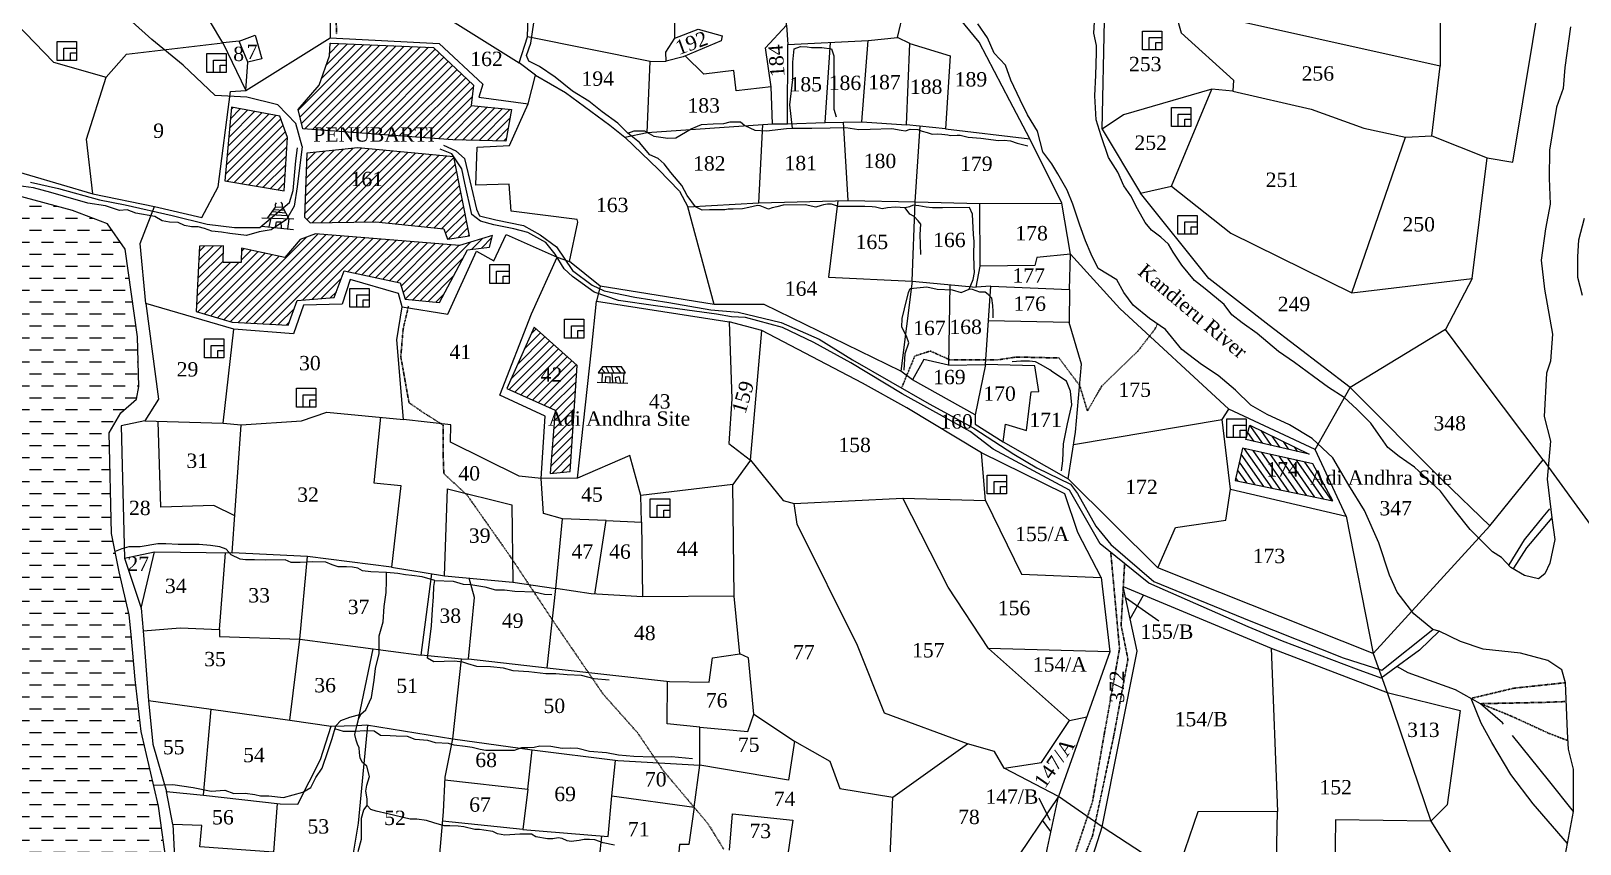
# Model space of a CAD drawing. Header units: millimetres. Extents: x -198 to 1953, y -1438 to 736.
# Drawn here: x 502.8 to 826.8, y -720.8 to -550.9 of the extents above; entities that cross this region are included whole.
import ezdxf

# ---------------------------------------------------------------- set-up
doc = ezdxf.new("R2010")
doc.units = ezdxf.units.MM
doc.header["$MEASUREMENT"] = 0
doc.linetypes.add('ACAD_ISO02W100', pattern=[15, 12, -3])
doc.linetypes.add('ACAD_ISO07W100', pattern=[3, 0, -3])
for name, color, linetype in [('CARTTRACK', 30, 'ACAD_ISO02W100'), ('NALA', 4, 'Continuous'), ('SQUAREWELL', 5, 'Continuous'), ('SURVEY_BND', 7, 'Continuous'), ('SURVEY_NO', 7, 'Continuous'), ('VILLAGE_AREA', 1, 'Continuous'), ('WATER_BODY', 4, 'Continuous')]:
    doc.layers.add(name, color=color, linetype=linetype)
doc.layers.add('FOOTPATH', color=150, linetype='ACAD_ISO07W100', lineweight=30)
doc.layers.add('ROAD', color=1, linetype='Continuous', lineweight=25)
doc.styles.get("Standard").update_dxf_attribs({"font": 'TIMES.TTF'})
doc.dimstyles.get("Standard").update_dxf_attribs({"dimtxt": 0.18, "dimasz": 0.18, "dimexe": 0.18, "dimexo": 0.0625, "dimgap": 0.09, "dimtad": 0, "dimtih": 1, "dimtoh": 1, "dimdec": 4, "dimzin": 0, "dimdsep": 46, "dimtxsty": 'Standard', "dimcen": 0.09, "dimadec": 0, "dimazin": 0, "dimtfac": 1, "dimtdec": 4, "dimtofl": 0, "dimtmove": 0, "dimatfit": 3, "dimfxl": 1, "dimtolj": 1, "dimtzin": 0, "dimarcsym": 0})

# ---------------------------------------------------------------- blocks, each defined once
blk = doc.blocks.new('1')
at = {"layer": 'VILLAGE_AREA'}
for points in [[(621.38, -622.27), (627.16, -622.3), (626.31, -621.02), (622.35, -621.02), (621.38, -622.27)], [(622.06, -621.39), (622.89, -622.28)], [(623, -621.02), (623.67, -622.28)], [(624.05, -621.02), (624.68, -622.29)], [(625.11, -621.02), (626.11, -622.29)], [(621.23, -624.29), (627.59, -624.48)], [(622.23, -622.27), (622.19, -624.32)], [(622.95, -624.34), (623, -623.04), (623.83, -623.13), (623.85, -624.37)], [(624.27, -622.28), (624.41, -624.39)], [(625.18, -624.41), (625.07, -623.25), (625.77, -623.09), (626.06, -624.44)], [(626.78, -622.3), (626.65, -624.45)]]:
    blk.add_lwpolyline(points, dxfattribs=at)
blk = doc.blocks.new('2')
at = {"layer": 'VILLAGE_AREA'}
for points in [[(552.35, -589.93), (553.96, -587.65), (555.4, -587.58), (556.68, -590.1)], [(552.88, -589.19), (556.34, -589.42)], [(553.28, -588.61), (556.04, -588.84)], [(553.57, -588.2), (555.77, -588.31)], [(550.99, -591.63), (557.71, -592.34)], [(551.09, -589.88), (557.74, -590.14)], [(552.96, -590), (552.54, -591.79)], [(553.95, -591.94), (554.12, -590.74), (555.04, -590.74), (555.09, -592.06)], [(556.68, -590.1), (556.44, -592.21)]]:
    blk.add_lwpolyline(points, dxfattribs=at)
for centre, radius, start, end in [((554.6, -587.28), 0.744, 135.1192, 210.0792), ((554.49, -587.38), 0.93, 347.7306, 51.3006)]:
    blk.add_arc(centre, radius, start, end, dxfattribs=at)

msp = doc.modelspace()

# ---------------------------------------------------------------- hatches: boundary and pattern name
at = {"layer": 'VILLAGE_AREA'}
h = msp.add_hatch(dxfattribs=at)
h.set_pattern_fill('ANSI31', color=256, scale=10, style=0)
h.paths.add_polyline_path([(556.45, -573.11), (554.83, -568.65), (544.71, -566.78), (543.31, -582.2), (555.73, -584.25)])
h.paths.add_polyline_path([(591.25, -577.18), (571.14, -575.27), (560.51, -576.41), (559.97, -589.78), (561.17, -590.98), (574.92, -590.74), (589.15, -592.18), (589.93, -594.34), (594.49, -593.68)])
h.paths.add_polyline_path([(595.33, -562.16), (586.98, -554.31), (565.37, -553.41), (565.19, -556.04), (563.03, -562.16), (558.7, -567.26), (559.66, -571.34), (591.01, -573.62), (602.11, -573.86), (603.31, -567.26), (594.85, -566.42)])
h.paths.add_polyline_path([(594.09, -596.57), (598.67, -596.02), (599.3, -593.63), (592.41, -595.69), (562.28, -593.28), (559.09, -594.46), (555.9, -598.19), (546.82, -596.22), (546.74, -599.28), (543, -599.24), (543.03, -595.76), (538.03, -595.85), (537.36, -609.47), (544.88, -611.7), (556.56, -612.32), (558.45, -607.16), (566.22, -606.58), (568.26, -600.97), (580.02, -603.49), (581.07, -606.89), (588.25, -607.6)])
h.paths.add_polyline_path([(568.88, -584.1), (577.05, -584.1), (577.05, -579.53), (568.88, -579.53)], flags=24)
h.paths.add_polyline_path([(561.06, -574.83), (587.45, -574.83), (587.45, -570.22), (561.06, -570.22)], flags=9)
h = msp.add_hatch(dxfattribs=at)
h.set_pattern_fill('ANSI31', color=256, scale=10, style=0)
h.paths.add_polyline_path([(608.01, -612.74), (602.28, -625.57), (612.43, -630.14), (611.35, -643.33), (615.56, -642.91), (617.03, -620.79)])
h.paths.add_polyline_path([(610.19, -634.21), (640.79, -634.21), (640.79, -629.5), (610.19, -629.5)], flags=9)
h.paths.add_polyline_path([(608.63, -624.93), (614.55, -624.93), (614.55, -620.44), (608.63, -620.44)], flags=24)
h = msp.add_hatch(dxfattribs=at)
h.set_pattern_fill('ANSI31', color=256, scale=10, angle=80, style=0)
h.paths.add_polyline_path([(756.17, -638.06), (754.65, -644.83), (775.05, -649.03), (770.89, -641.31)])
h.paths.add_polyline_path([(757.7, -633.21), (756.91, -636.26), (770.1, -639.3)])
h.paths.add_polyline_path([(769.5, -646.56), (800.11, -646.56), (800.11, -641.85), (769.5, -641.85)], flags=9)
h.paths.add_polyline_path([(760.42, -644.79), (768.59, -644.79), (768.59, -640.21), (760.42, -640.21)], flags=24)
at = {"layer": 'WATER_BODY'}
h = msp.add_hatch(dxfattribs=at)
h.set_pattern_fill('DASH', color=256, scale=20, style=0)
h.paths.add_polyline_path([(519.17, -634.85), (521.6, -630.67), (524.88, -627.79), (525.33, -625.13), (525.05, -614.75), (522.51, -596.45), (518.77, -591.14), (511.47, -588.37), (499.82, -585.27), (485.71, -580.96), (474.68, -576.21), (463.09, -569.43), (450.67, -563.53), (442.53, -557.77), (438.78, -555.76), (436.73, -556.61), (435.28, -558.46), (436.65, -562.39), (439.79, -568.34), (442.97, -571.42), (444.94, -577.33), (448.08, -583.68), (449.69, -589.62), (450.01, -594.32), (448.65, -598.94), (446.39, -603.36), (445.3, -607.65), (442.4, -613.8), (439.18, -617.66), (436.24, -622.45), (432.54, -626.31), (430.41, -629.24), (427.99, -633.61), (425.98, -636.38), (424.49, -638.87), (422.52, -640.88), (421.52, -643.33), (418.57, -647.18), (417.65, -649.67), (414.63, -653.85), (412.21, -657.84), (409.92, -662.98), (407.06, -667.02), (403.44, -672.86), (400.02, -681.06), (397.44, -687.75), (396.48, -694.83), (395.73, -701.08), (395.05, -715.99), (395.16, -720.34), (396.88, -727.83), (396.88, -731.46), (396.19, -745.54), (396.08, -766.8), (395.45, -772.47), (395.68, -781.37), (395.05, -794.3), (394.07, -803.43), (391.33, -818.02), (389.66, -825.74), (389.04, -829.79), (389.84, -832.65), (390.87, -834.48), (392.48, -835.34), (393.96, -836.66), (396.77, -838.43), (397.92, -838.6), (401.01, -841.52), (404.79, -843.81), (414.84, -842.68), (443.49, -836.5), (465.61, -832.84), (477.88, -830.89), (492.36, -826.96), (500.96, -822.61), (503.94, -818.15), (508.98, -806.59), (517.14, -789.92), (527.46, -765.87), (533.66, -752.86), (531.34, -726.35), (529.46, -712.85), (525.84, -697.29), (524.54, -686.38), (523.75, -676.97), (523.3, -672.9), (521.21, -663.92), (519.62, -655.9)])
h.paths.add_polyline_path([(448.54, -707.68), (454.49, -707.68), (454.49, -703.11), (448.54, -703.11)], flags=24)
h.paths.add_polyline_path([(445.2, -700), (472.54, -700), (472.54, -695.29), (445.2, -695.29)], flags=24)

# ---------------------------------------------------------------- linework, layer by layer
at = {"layer": 'CARTTRACK'}
for points in [[(559.5, -575.01), (558.17, -570.17), (554.38, -566.32), (547.96, -564.72), (541.28, -564.33), (534.6, -557.98), (528.09, -552.63), (518.84, -544.41), (515.69, -541.65)], [(825.38, -713.96), (820.15, -707.46), (810.54, -695.48), (805.99, -691.45), (800.71, -688.52), (790.81, -685.01), (788.49, -683.7)], [(824.16, -720.69), (816.94, -712.4), (812.31, -706.26), (808.35, -699.59), (806.08, -695.49), (803.99, -690.34)]]:
    msp.add_lwpolyline(points, dxfattribs=at)
at = {"layer": 'FOOTPATH', "ltscale": 0.002}
for points in [[(566.27, -538.18), (566.71, -551.63)], [(647.68, -721.86), (644.4, -716.56), (635.01, -705.42), (629.63, -697.5), (622.46, -689.46), (611.84, -673.93), (603.13, -660.82), (593.98, -647.83), (589.13, -643.37), (588.99, -639.48), (588.99, -633.21), (585.05, -630.75), (581.85, -628.54), (580.13, -618.95), (580.62, -613.17), (581.73, -608.38)], [(684.88, -625.45), (687.64, -618.79), (690.89, -617.75), (695.04, -619.62), (700.37, -619.62), (704.8, -619.62), (708.88, -619), (717.8, -619.2), (722.15, -625.01), (723.74, -630.26), (726.79, -625.01), (734.26, -617.82), (737.85, -613.19), (738.41, -612.09)], [(738.85, -1014.06), (736.96, -983.69), (734.59, -971.36), (736.46, -963.55), (734.34, -950.1), (732.32, -929.46), (730.1, -918.2), (725.57, -902.96), (722.94, -892.5), (722.71, -878.41), (719.86, -852.59), (715.05, -834.37), (711.29, -823.41), (706.86, -804.2), (705.74, -788.02), (707.08, -776.68), (710.64, -759.15), (714.57, -741.74), (721.18, -722.73), (724.82, -711.88), (727.19, -698.25), (730.46, -679.98), (728.62, -659.8)], [(739.32, -999.68), (738.98, -981.69), (738.06, -964.04), (735.09, -940.44), (732.01, -918.88), (727.26, -901.89), (727.48, -897.18), (726.07, -875.44), (720.65, -843.85), (714.43, -827.53), (710.54, -815.15), (707.21, -790.94), (707.51, -783.06), (712.71, -761.49), (717.98, -736), (724.8, -719.11), (729.23, -698.33), (732.22, -682.13), (730.79, -675.08), (731.52, -662.15)], [(803.99, -690.34), (812.95, -688.21), (823.76, -687.06)], [(824.24, -699.16), (820.27, -697.65), (812.21, -693.96), (805.99, -691.45), (819.53, -691.17), (823.91, -691)]]:
    msp.add_lwpolyline(points, dxfattribs=at)
at = {"layer": 'NALA'}
for points in [[(685.44, -621.78), (685.61, -618.24), (686.39, -616.03), (685.92, -614.67), (684.96, -612.77), (685.03, -610.94), (685.51, -608.91), (686.32, -605.54), (686.66, -604.66), (690.17, -604.35), (692.35, -604.79), (695.45, -604.96), (697.35, -605.51), (699.02, -604.79), (699.84, -602.77), (700.12, -601.35), (700.08, -600.12), (700.01, -597.54), (700.05, -594.87), (699.95, -593.37), (699.74, -589.12), (699.1, -587.73), (693.45, -587.8), (691.37, -587.8), (690.04, -587.66), (688.48, -587.39), (687.32, -587.29), (686.54, -587.59), (685.62, -587.8), (683.5, -587.66), (681.93, -587.8), (680.84, -588), (679.41, -587.66), (678.73, -587.59), (677.2, -587.56), (676.08, -587.56), (675.12, -587.52), (673.66, -587.52), (672.6, -587.56), (671.68, -587.52), (670.19, -587.08), (669.4, -587.05), (668.52, -587.18), (668.04, -587.32), (666.92, -587.69), (664.71, -587.22), (660.13, -587.28), (658.8, -587.59), (657.81, -587.83), (657.06, -588.07), (655.33, -587.42), (654.75, -587.32), (652.94, -587.76), (651.62, -588.03), (649.68, -588.1), (648.59, -588.1), (647.94, -588.24), (646.17, -588.24), (644.71, -588.24), (643.18, -588.3), (641.75, -587.62), (640.05, -585.21), (638.88, -583.18), (636.6, -580.43), (635.2, -578.66), (633.98, -577.54), (632.24, -576.76), (630.03, -574.18), (627.64, -572.24), (625.56, -570.11), (622.24, -567.76), (619.44, -565.5), (616.06, -563.42), (612.43, -560.54), (609.14, -558.28), (606.9, -557.14), (606.45, -555.99), (607.33, -553.41), (607.99, -549.19)], [(823.76, -722.92), (825.38, -713.96), (825.38, -705.12), (824.33, -700.98), (824.16, -697.33), (823.76, -687.06), (822.95, -684.39), (820.02, -682.44), (814.34, -680.87), (806.51, -680.09), (801.8, -678.48), (797.28, -676.27), (796.01, -675.95), (792.04, -672.7), (788.55, -668.16), (786.93, -664.62), (784.7, -657.82), (781.67, -651.1), (778.43, -645.75), (775.1, -640.04), (770.73, -636.01), (766.03, -633.18), (761.33, -631.01), (757.89, -629.09), (754.7, -625.91), (751.06, -622.88), (747.57, -620.56), (743.52, -617.44), (740.08, -613.25), (736.74, -610.93), (733.31, -608.15), (731.33, -605.53), (729.92, -602.85), (725.97, -600.53), (724.53, -597.53), (723.31, -594.74), (722.16, -591.44), (720.66, -587.07), (719.51, -584.14), (717.57, -580.7), (716.28, -578.63), (714.42, -576.12), (713.27, -571.82), (711.2, -568.39), (709.66, -565.26), (707.73, -561.17), (706.58, -558.02), (704.27, -555.47), (702.85, -552.32), (700.8, -549.35)], [(824.81, -550), (823.6, -558.46), (823.27, -562.89), (821.84, -566.78), (820.4, -575.8), (820.33, -581.64), (820.55, -587.03), (819.52, -592.2), (818.68, -598.78), (819.37, -604.83), (820.99, -614.21), (820.63, -619.86), (819.78, -622.35), (819.3, -631.43), (820.62, -636.56), (819.89, -644.51), (820.66, -650.89), (820.86, -652.6), (821.5, -657.15), (820.48, -662.07), (819.38, -664.34), (818.09, -665.33), (815.16, -664.67), (812.33, -663.02), (810.35, -660.93), (808.48, -659.68), (803.79, -655.04), (800.53, -650.94), (797.56, -647.02), (792.15, -642.05), (788.92, -639.77), (786.58, -637.9), (784.63, -635.12), (783.05, -632.81), (780.07, -629.92), (777.46, -627.47), (774.16, -625.38), (771.04, -623.1), (767.04, -620.17), (763.7, -617.86), (759.24, -614.05), (756.08, -611.85), (753.92, -610.2), (752.34, -608.04), (748.34, -604.78), (746.14, -603.02), (743.46, -599.79), (741.68, -597.08), (740.73, -595.43), (739.11, -593.97), (737.17, -592.5), (735.85, -590.92), (734.2, -588.03), (732.8, -585.31), (731.33, -583.19), (730.08, -580.34), (728.14, -577.33), (726.63, -572.79), (725.57, -569.41), (725.31, -564.44), (725.53, -560.12), (725.64, -555.42), (725.61, -553.9), (725.09, -551.29), (725.31, -547.74)], [(662.04, -571.14), (661.47, -566.27), (662.16, -561.03), (662.11, -557.39), (662.43, -554.61), (663.72, -554.13), (665.16, -554.18), (666.02, -554.29), (667.03, -554.29), (668.21, -554.29), (670.25, -554.61), (670.25, -554.61), (670.68, -556.06), (670.68, -556.75), (670.68, -558.68), (670.68, -560.23), (670.68, -562.74), (670.68, -564.67), (670.68, -567.23), (671.21, -568.79)], [(627.64, -572.24), (628.96, -571.71), (631.12, -571.73), (633.03, -572.85), (635.96, -573.24), (637.67, -573.17), (640.85, -571.28), (643.05, -570.4), (645.46, -570.25), (647.7, -570.22), (649.03, -569.85), (651.15, -569.85), (652.11, -570.6), (654.18, -571.59), (656.59, -571.72), (660.82, -571.27), (662.04, -571.14), (666.09, -571.14), (669.91, -571.08), (673.23, -571), (675.91, -571.46), (678.3, -571.35), (682.85, -571.24), (684.81, -571.56), (685.66, -571.72), (686.7, -571.37), (688.26, -571.43), (689.19, -571.8), (690.25, -572.09), (691.29, -572.41), (692.29, -572.38), (693.28, -572.41), (694.55, -572.54), (695.08, -572.67), (696.49, -572.65), (697.12, -572.65), (698.79, -573.04), (701.47, -573.28), (705.18, -573.74), (706.32, -573.66), (707.68, -573.82), (709.03, -574.29), (711.31, -574.85)], [(688.88, -597.57), (688.78, -593.37), (688.91, -591.21), (688.31, -590.54), (687.48, -589.64), (686.61, -589.14), (685.62, -587.8)], [(827.26, -606.16), (826.31, -602.35), (826.31, -598.06), (826.53, -594.5), (827.74, -589.96)], [(704.06, -610.82), (704.02, -609.52), (703.93, -608.26), (703.72, -606.7), (703.01, -605.9), (702.34, -605.48), (701.24, -605.44), (699.73, -604.89), (699.02, -604.79)], [(718.34, -642.8), (718.57, -640.73), (718.76, -637.16), (719.61, -632.94), (720.49, -628.97), (720.22, -626.13), (719.34, -624.06), (716.5, -622.15), (715.88, -621.65), (714.04, -620.61), (712.85, -620.04), (711.62, -619.88), (710.55, -619.88), (709.82, -619.88), (707.98, -620)], [(624.86, -721.01), (622.47, -720.54), (620.69, -719.91), (619.63, -719.86), (618.48, -719.86), (617.41, -720.03), (615.79, -720.26), (614.9, -720.1), (613.89, -719.65), (613.02, -719.51), (611.96, -719.72), (610.81, -719.72), (608.35, -719.28), (607.48, -718.69), (606.5, -718.69), (605.04, -718.69), (601.86, -718.96), (600.39, -718.63), (599.38, -718.19), (597.53, -717.86), (596.61, -717.74), (595.63, -717.74), (593.3, -717.18), (592.13, -717.06), (590.42, -716.99), (589.22, -716.99), (587.04, -716.38), (585.52, -715.85), (583.52, -715.59), (582.11, -715.56), (577.45, -714.48), (575.01, -713.94), (573.89, -713.57), (573.11, -712.73), (573.09, -711.3), (572.83, -709.75), (573.02, -708.51), (573.56, -706.7), (573.02, -704.5), (572.13, -703.73), (571.66, -702.86), (571.52, -701.67), (571.4, -700.66), (571.07, -699.89), (570.79, -699.04), (570.54, -697.92), (571.29, -694.7), (571.76, -693.62), (572.79, -692.76), (574.01, -690.13), (574.54, -686.55), (574.84, -684.08), (575.58, -680.94), (575.58, -677.25), (576.43, -674.32), (576.67, -671.16), (577.09, -668.2), (577.17, -665.87), (577.11, -664.02), (573.85, -663.88), (572.14, -663.7), (571.16, -663.14), (570.04, -662.93), (568.76, -662.87), (567.05, -662.84), (565.8, -662.43), (564.44, -661.84), (561.72, -661.78), (559.05, -661.92), (557.19, -661.92), (555.95, -661.42), (551.81, -661.48), (549.53, -661.36), (547.66, -661.36), (546.57, -661.24), (544.65, -660.36), (543.64, -659.17), (542.25, -658.67), (540.32, -658.41), (537.96, -658.2), (535.56, -658.2), (533.6, -658.2), (530.97, -658.05), (529.28, -658.05), (525.6, -658.64), (523.26, -658.64), (521.81, -659.08), (520.36, -659.63)], [(623.72, -686.5), (620.55, -686.25), (617.94, -685.55), (614.93, -685.44), (612.54, -685.24), (610.49, -685.24), (606.88, -684.79), (603.62, -684.59), (601.6, -684.06), (598.9, -683.78), (596.03, -683.69), (594.12, -683.1), (593.11, -682.74), (591.29, -682.54), (589.23, -682.63), (587.05, -682.7), (585.73, -681.95), (586.58, -675.19), (586.75, -671.79), (587, -669.1), (587.03, -666.94), (587.28, -665.7), (584.57, -664.96), (582.47, -664.65), (581.12, -664.51), (579.52, -664.26), (577.11, -664.02)], [(587.28, -665.7), (591.06, -665.82), (593.18, -666.47), (594.75, -666.54), (597.74, -667.02), (599.91, -667.64), (601.85, -667.64), (603.99, -667.94), (608.12, -668.04), (610.18, -668.53), (611.7, -668.63)], [(528.45, -708.48), (532.48, -708.35), (536.72, -708.98), (540.46, -709.74), (543.31, -709.54), (545.2, -710.2), (547.58, -710.14), (549.57, -710.43), (550.8, -710.7), (552.52, -710.7), (555.63, -711.06), (559.63, -709.94), (561.32, -708.98), (562.38, -706.89), (563.67, -704.94), (564.93, -701.25), (565.76, -698.7), (566.55, -696.06), (567.58, -694.93), (569.47, -694.24), (571.76, -693.62)], [(641.12, -702.99), (636.78, -702.58), (632.71, -702.65), (628.85, -702.5), (625.67, -702.21), (623.18, -701.69), (619.59, -701.43), (617.14, -700.8), (615.66, -700.76), (613.85, -700.8), (611.52, -700.43), (609.23, -700.36), (608, -700.58), (606.71, -700.66), (605.41, -700.69), (603.82, -701.25), (601.48, -701.25), (599.59, -701.25), (597.89, -701.25), (596.7, -701.03), (595.04, -700.58), (593.59, -700.4), (591.29, -700.1), (590.14, -699.8), (587.37, -699.62), (585.77, -699.14), (583.14, -698.92), (581.51, -698.29), (579.14, -698.21), (577.92, -698.18), (575.88, -698.07), (574.58, -697.21), (572.56, -697.13), (570.68, -697.29), (568.12, -697.28), (566.36, -696.71)], [(571.24, -722.31), (571.93, -719.77), (571.93, -716.84), (571.93, -715.34), (572.42, -713.62), (573.11, -712.73)]]:
    msp.add_lwpolyline(points, dxfattribs=at)
at = {"layer": 'ROAD'}
for points in [[(559.5, -575.01), (558.44, -583.43), (557.83, -587.44), (556.26, -590.29), (553.04, -592.45), (550.51, -592.87), (547.85, -593.6), (544.39, -593.19), (542.65, -592.91), (540.62, -592.68), (539.1, -592.13), (537.77, -591.81), (536.34, -591.81), (534.92, -591.53), (533.58, -590.89), (531.74, -590.8), (530.23, -590.57), (528.71, -589.65), (524.72, -588.96), (522.93, -588.27), (521.32, -588.36), (518.35, -587.4), (514.67, -586.88), (509.59, -585.37), (506.91, -584.62), (503.31, -583.65), (500.18, -583.23)], [(502.7, -582.44), (508.51, -583.81), (517.11, -586.14), (522.51, -587.21), (532.34, -589.44), (539.64, -591.21), (545.33, -591.9), (550.66, -591.9), (556.88, -586.74), (557.6, -584.17), (558.17, -577.97), (558.55, -575.31)], [(797.28, -676.27), (793.18, -680.24), (787.28, -684.59), (785.19, -686.1), (780.04, -684.26), (764.57, -678.39), (757.37, -675.38), (736.61, -666.26), (726.44, -658.03), (720.02, -646.8), (704.04, -638.24), (699.22, -634.56), (685.01, -626.67), (674.25, -620.21), (666.51, -616), (660, -612.86), (652.23, -610.75), (649.27, -610.59), (646.16, -610.06), (633.37, -608.32), (625.66, -607.16), (620.59, -605.42), (616.01, -602.16), (614.27, -600.58), (612.42, -597.47), (610.47, -595.04), (606.72, -592.98), (603.76, -592.24), (599.59, -591.35), (596.79, -590.61), (594.99, -589.18), (593.56, -582.65), (592.92, -579.65), (590.81, -576.53), (588.38, -575.58)], [(589.03, -574.74), (591.61, -575.89), (593.45, -577.52), (594.93, -583.64), (595.98, -588.11), (596.62, -589.48), (600.03, -590.36), (605.81, -591.48), (609.3, -593.43), (612.7, -595.97), (616.06, -600.91), (620.16, -604), (622.68, -605.19), (629.1, -606.5), (636.19, -607.62), (645.01, -609.12), (650.72, -609.62), (659.72, -611.78), (667.61, -615.25), (674.64, -619.57), (682.66, -624.16), (690.65, -628.81), (699.98, -633.87), (708.33, -639.31), (713.15, -642.16), (720.18, -645.55), (721.66, -647.54), (725.52, -654.38), (728.64, -658.16), (737.61, -665.93), (757.92, -674.19), (777.2, -681.84), (785.3, -684.41), (796.01, -675.95)], [(811.93, -662.46), (815.19, -657.24), (819.06, -652.38), (820.49, -650.75)], [(820.86, -652.6), (815.59, -658.9), (812.86, -663.1)]]:
    msp.add_lwpolyline(points, dxfattribs=at)
at = {"layer": 'SQUAREWELL'}
for points in [[(508.25, -553.05), (512.31, -553.05), (512.31, -557), (508.25, -557)], [(735.25, -550.87), (739.31, -550.87), (739.31, -554.81), (735.25, -554.81)], [(736.67, -552.24), (739.31, -552.24), (739.31, -554.81), (736.67, -554.81)], [(738.04, -553.28), (739.31, -553.28), (739.31, -554.81), (738.04, -554.81)], [(509.68, -554.42), (512.31, -554.42), (512.31, -557), (509.68, -557)], [(511.05, -555.46), (512.31, -555.46), (512.31, -557), (511.05, -557)], [(539.53, -555.57), (543.59, -555.57), (543.59, -559.51), (539.53, -559.51)], [(540.96, -556.94), (543.59, -556.94), (543.59, -559.51), (540.96, -559.51)], [(542.33, -557.98), (543.59, -557.98), (543.59, -559.51), (542.33, -559.51)], [(741.3, -566.88), (745.36, -566.88), (745.36, -570.82), (741.3, -570.82)], [(742.73, -568.25), (745.36, -568.25), (745.36, -570.82), (742.73, -570.82)], [(744.1, -569.29), (745.36, -569.29), (745.36, -570.82), (744.1, -570.82)], [(742.68, -589.39), (746.73, -589.39), (746.73, -593.34), (742.68, -593.34)], [(744.1, -590.76), (746.73, -590.76), (746.73, -593.34), (744.1, -593.34)], [(745.47, -591.8), (746.73, -591.8), (746.73, -593.34), (745.47, -593.34)], [(598.75, -599.67), (602.81, -599.67), (602.81, -603.61), (598.75, -603.61)], [(600.18, -601.04), (602.81, -601.04), (602.81, -603.61), (600.18, -603.61)], [(601.55, -602.08), (602.81, -602.08), (602.81, -603.61), (601.55, -603.61)], [(569.49, -604.65), (573.55, -604.65), (573.55, -608.6), (569.49, -608.6)], [(570.92, -606.02), (573.55, -606.02), (573.55, -608.6), (570.92, -608.6)], [(572.29, -607.06), (573.55, -607.06), (573.55, -608.6), (572.29, -608.6)], [(614.39, -611.08), (618.45, -611.08), (618.45, -615.03), (614.39, -615.03)], [(539.07, -615.21), (543.13, -615.21), (543.13, -619.15), (539.07, -619.15)], [(615.82, -612.45), (618.45, -612.45), (618.45, -615.03), (615.82, -615.03)], [(617.19, -613.49), (618.45, -613.49), (618.45, -615.03), (617.19, -615.03)], [(540.49, -616.58), (543.13, -616.58), (543.13, -619.15), (540.49, -619.15)], [(541.86, -617.62), (543.13, -617.62), (543.13, -619.15), (541.86, -619.15)], [(558.32, -625.51), (562.38, -625.51), (562.38, -629.46), (558.32, -629.46)], [(559.74, -626.88), (562.38, -626.88), (562.38, -629.46), (559.74, -629.46)], [(561.12, -627.92), (562.38, -627.92), (562.38, -629.46), (561.12, -629.46)], [(752.9, -631.89), (756.96, -631.89), (756.96, -635.83), (752.9, -635.83)], [(754.33, -633.25), (756.96, -633.25), (756.96, -635.83), (754.33, -635.83)], [(755.7, -634.3), (756.96, -634.3), (756.96, -635.83), (755.7, -635.83)], [(702.79, -643.66), (706.85, -643.66), (706.85, -647.6), (702.79, -647.6)], [(704.22, -645.03), (706.85, -645.03), (706.85, -647.6), (704.22, -647.6)], [(705.59, -646.07), (706.85, -646.07), (706.85, -647.6), (705.59, -647.6)], [(632.32, -648.62), (636.38, -648.62), (636.38, -652.57), (632.32, -652.57)], [(633.75, -649.99), (636.38, -649.99), (636.38, -652.57), (633.75, -652.57)], [(635.12, -651.03), (636.38, -651.03), (636.38, -652.57), (635.12, -652.57)]]:
    msp.add_lwpolyline(points, close=True, dxfattribs=at)
at = {"layer": 'SURVEY_BND'}
for points in [[(819.04, -640.46), (839.26, -668.27), (836.36, -644.87), (846.34, -643.54), (863.32, -655.04), (865.58, -639.88), (843.69, -623.91), (857.56, -598.71), (844.56, -597.17), (842.47, -583.66), (857.16, -579.46), (866.69, -544.69), (868.72, -533.01), (876.45, -501.6), (886.84, -479.7), (874.08, -474.48), (893.5, -431.89), (891.74, -429.67), (916.43, -400.17), (948.78, -405.8), (954.79, -400.82), (978.46, -410.42)], [(795.78, -572.79), (807.37, -577.34), (812.71, -578.3), (819.02, -540.37), (824.06, -519.16), (821.7, -516.92), (803.82, -516.6)], [(542.88, -553.31), (537.76, -544.69), (518.95, -535.02), (490.5, -521.93), (488.66, -526.46), (484.34, -544.57), (496.52, -546.29), (497.73, -547.26), (507.51, -557.41), (518.5, -560.51)], [(797.49, -538.11), (797.52, -558.19), (744.9, -546.49), (741.4, -544.27), (727.29, -548.67), (728.19, -536.85), (728.75, -528.82)], [(589.83, -548.08), (604.89, -557.53), (606.62, -552.08), (607.16, -535.04)], [(632.27, -557.26), (635.67, -557.14), (635.55, -555.3), (637.45, -552.35), (637.34, -537.32)], [(565.27, -543.93), (565.39, -552.3), (588.17, -553.47), (597.27, -562), (596.43, -564.72), (606.74, -566.06), (608.3, -560.1), (604.89, -557.53)], [(657.57, -562.53), (656.44, -554.38), (660.83, -549.65), (661.1, -542.01)], [(741.4, -544.27), (743.33, -551.26), (754.28, -561.13), (754.18, -563.45), (749.76, -563.03), (731.31, -568.38), (726.82, -571.37), (727.29, -548.67)], [(381.03, -851.91), (378.44, -826.07), (371.95, -790.99), (374.73, -735.09), (376.68, -694.93), (378.08, -666.14), (395.13, -636.8), (408.67, -606.35), (436.19, -606.44), (439.92, -577.48), (420.83, -573.6), (437.06, -547.36), (456.96, -555.84), (467.41, -565.36), (489.19, -577.12), (515.75, -584.88), (528.59, -587.53)], [(660.83, -549.65), (661.11, -553.71), (677.86, -552.87), (684, -552.25), (685.35, -546.67)], [(694.05, -571.3), (711.69, -573.43), (707.5, -565.44), (701.12, -553.17), (697.19, -548.46), (692.05, -545.41)], [(637.45, -552.35), (642.36, -550.46), (647.37, -551.86), (647.15, -552.91), (639.18, -556.25), (635.67, -557.14)], [(515.75, -584.88), (514.42, -573.5), (518.5, -560.51), (522.75, -555.68), (542.88, -553.31), (547.74, -563.3)], [(580.44, -608.51), (579.66, -605.74), (569.56, -602.8), (567.88, -607.98), (559.75, -608.19), (557.72, -614.14), (545.24, -613.16), (526.77, -607.83), (525.65, -595.3), (528.59, -587.53), (538.55, -589.82), (541.92, -583.46), (544.53, -563.49), (547.74, -563.3), (565.39, -552.3)], [(547.74, -563.3), (548.17, -557.39), (546.33, -552.97), (542.88, -553.31)], [(546.33, -552.97), (549.66, -551.76), (551.1, -556.7), (548.17, -557.39)], [(608.3, -560.1), (614.6, -563.69), (623.85, -570.53), (626.97, -573.04), (631.68, -572.06), (632.27, -557.26), (606.62, -552.08)], [(657.86, -570.29), (661.04, -570.25), (661.11, -553.71)], [(661.04, -570.25), (668.91, -569.96), (669.99, -553.27)], [(668.91, -569.96), (676.57, -569.83), (677.86, -552.87)], [(676.57, -569.83), (685.87, -570.48), (686.57, -553.48), (684, -552.25)], [(686.57, -553.48), (695.04, -556.03), (694.05, -571.3), (685.87, -570.48)], [(631.68, -572.06), (657.86, -570.29), (657.57, -562.53), (650.31, -563.37), (649.82, -559.12), (643.5, -559.86), (639.6, -556.08)], [(754.18, -563.45), (770.52, -567.22), (781.53, -571.14), (790.27, -573.02), (795.78, -572.79), (797.52, -558.19)], [(726.82, -571.37), (734.88, -584.75), (741.31, -583.26), (749.76, -563.03)], [(645.65, -608.02), (621.82, -604.22), (615.4, -599.06), (617.18, -590.8), (617.04, -590.27), (603.19, -588.55), (602.79, -582.9), (595.82, -583.07), (596.1, -575.12), (602.9, -574.82), (606.74, -566.06)], [(655.02, -586.79), (673.73, -586.31), (672.74, -569.9)], [(626.97, -573.04), (634.04, -579.8), (638.43, -584.33), (640.14, -587.59), (655.02, -586.79), (655.88, -570.42)], [(673.73, -586.31), (687.75, -586.54), (688.79, -570.77)], [(687.75, -586.54), (701.24, -586.92), (718.41, -586.85), (711.69, -573.43)], [(741.31, -583.26), (753.77, -593.11), (779.05, -605.58), (790.27, -573.02)], [(779.05, -605.58), (804.2, -602.59), (807.37, -577.34)], [(671.55, -586.36), (669.57, -602.32), (687.07, -603.16), (687.75, -586.54)], [(804.2, -602.59), (798.65, -613.25), (778.68, -625.37), (761.75, -612.43), (749.17, -602.61), (734.88, -584.75)], [(687.07, -603.16), (684.74, -621.97), (656.15, -608), (645.65, -608.02), (640.14, -587.59)], [(687.07, -603.16), (700.44, -604.42), (701.33, -599.98), (701.24, -586.92)], [(720.2, -597.51), (718.41, -586.85)], [(609.46, -644.41), (604.91, -643.89), (590.53, -636.77), (590.57, -633.19), (580.72, -632.05), (579.27, -615.42), (580.44, -608.51), (589.98, -610.04), (595.95, -596.87), (599.62, -598.89), (602.2, -593.42), (612.82, -598.15)], [(617.11, -644.35), (609.46, -644.41), (610.32, -631.35), (600.84, -626.97), (607.45, -610), (612.82, -598.15), (615.4, -599.06)], [(703.56, -604.17), (720, -604.89), (720.2, -597.51), (713.16, -598.17), (712.77, -599.88), (701.33, -599.98)], [(720.84, -637.29), (751.93, -632.05), (753.29, -629.91), (730.55, -608.88), (720.2, -597.51)], [(621.82, -604.22), (621.03, -607.34), (648.78, -611.65), (649.37, -627.75), (648.72, -637.06), (653.26, -640.55), (649.61, -645.65), (630.33, -647.91), (628.06, -639.57), (617.11, -644.35), (620.03, -617.47), (621.03, -607.34)], [(694.94, -603.9), (694.67, -620.72), (689.55, -619.53), (687.17, -623.77), (684.74, -621.97)], [(694.67, -620.72), (702.4, -620.54), (703.56, -604.17), (700.44, -604.42)], [(720, -604.89), (719.95, -611.78), (703.05, -611.45)], [(526.77, -607.83), (529.47, -627.83), (526.61, -632.37), (543.01, -632.82), (545.24, -613.16)], [(653.26, -640.55), (655.67, -613.48), (648.78, -611.65)], [(706.11, -636.72), (719.72, -644.46), (721.25, -634.72), (722.53, -620.49), (719.95, -611.78)], [(653.26, -640.55), (660.09, -648.96), (662.43, -649.63), (685.13, -648.52), (702.46, -648.96), (701.57, -638.99), (685.94, -629.6), (676.73, -624.47), (655.67, -613.48)], [(778.68, -625.37), (797.97, -644.68), (807.92, -654.3), (819.04, -640.46), (806.51, -623.86), (798.65, -613.25)], [(702.4, -620.54), (700.26, -631.06), (687.17, -623.77)], [(700.26, -631.06), (700.25, -633.05), (706.11, -636.72), (706.64, -633.05), (710.99, -634.39), (711.97, -626.25), (713.61, -626.18), (712.76, -620.85), (702.4, -620.54)], [(771.37, -638.36), (778.68, -625.37)], [(543.01, -632.82), (546.74, -633.17), (559.35, -632.31), (564.63, -630.52), (580.72, -632.05)], [(575.88, -631.59), (574.48, -645.31), (580.13, -645.86), (578.17, -662.92), (589.3, -664.75), (589.92, -646.56), (603.37, -649.9), (603.58, -666.03), (612.54, -667.4), (613.93, -652.81), (609.97, -651.73), (609.46, -644.41)], [(777.86, -652.24), (771.37, -638.36), (753.29, -629.91)], [(526.61, -632.37), (521.62, -633.41), (522.34, -661.02), (528.6, -659.68), (544.85, -659.95)], [(545.4, -652.2), (541.01, -650.05), (529.96, -650.36), (529.35, -632.45)], [(578.17, -662.92), (560.62, -660.72), (544.85, -659.95), (546.74, -633.17)], [(753.7, -646.65), (751.93, -632.05)], [(726.6, -665.09), (721.74, -655.64), (718.99, -647.57), (701.57, -638.99)], [(738.47, -663.08), (719.72, -644.46)], [(623.1, -653.18), (630.5, -653.51), (630.33, -647.91)], [(649.83, -669), (649.61, -645.65)], [(783.49, -680.95), (738.47, -663.08), (742.14, -654.6), (752.71, -653.12), (753.7, -646.65), (777.86, -652.24), (783.49, -680.95)], [(662.47, -699.25), (669.87, -703.45), (671.93, -709.14), (683.05, -711.01), (698.65, -699.81), (681.27, -693.46), (675.66, -679.32), (663.04, -653.93), (662.43, -649.63)], [(706.31, -704.96), (714.16, -703.72), (720.01, -694.99), (703.05, -679.92), (694.64, -667.12), (685.13, -648.52)], [(702.46, -648.96), (709.96, -664.35), (726.6, -665.09), (728.44, -680.58), (717.66, -710.85)], [(620.74, -668.54), (623.1, -653.18), (613.93, -652.81)], [(630.5, -653.51), (630.72, -669.1)], [(783.49, -680.95), (807.92, -654.3)], [(522.34, -661.02), (525.81, -671.5), (528.6, -659.68)], [(525.81, -671.5), (526.27, -676.22), (533.99, -675.58), (542.24, -675.96), (543.48, -659.92)], [(542.24, -675.96), (542.21, -677.4), (559.04, -677.96), (560.62, -660.72)], [(559.04, -677.96), (584.39, -681.34), (586.65, -664.31)], [(589.3, -664.75), (603.58, -666.03)], [(592.8, -682.16), (594.31, -682.05), (595.53, -669.25), (594.45, -665.21)], [(594.31, -682.05), (610.72, -683.94), (612.54, -667.4)], [(610.72, -683.94), (636.32, -686.78), (644.6, -686.94), (645.3, -681.9), (651.06, -681.03), (649.83, -669), (630.72, -669.1), (619.97, -668.5), (612.54, -667.4)], [(715.35, -753.34), (726.85, -717.2), (734.15, -680.45), (731.25, -666.99), (762.17, -679.84), (763.47, -713.96), (746.87, -714.03), (742.34, -727.27), (726.85, -717.2)], [(732.7, -673.72), (735.47, -668.74)], [(526.27, -676.22), (527.39, -690.81), (540.44, -692.61), (556.95, -694.88), (559.04, -677.96)], [(556.95, -694.88), (565.57, -696.17), (570.99, -695.99), (574.32, -679.99)], [(728.44, -680.58), (703.05, -679.92)], [(762.17, -679.84), (786.41, -689.1), (801.7, -692.85), (799, -712.58), (795.54, -715.98), (775.62, -715.73), (775.15, -753.74), (762.84, -744.79), (763.47, -713.96)], [(570.99, -695.99), (572.95, -695.89), (591.01, -698.82), (592.8, -682.16), (584.39, -681.34)], [(642.7, -696.39), (652.73, -697.25), (654, -693.64), (652.87, -681.9), (651.06, -681.03)], [(783.49, -680.95), (786.41, -689.1)], [(591.01, -698.82), (607.6, -701.12), (625.5, -703.35), (642.7, -704.33), (642.7, -696.39), (635.82, -695.69), (635.92, -686.73)], [(786.41, -689.1), (795.54, -715.98)], [(527.39, -690.81), (528.26, -699.89), (531.16, -709.77), (538.88, -710.55), (540.44, -692.61)], [(538.88, -710.55), (554.87, -712.36), (558.63, -712.44), (563.33, -703.13), (565.57, -696.17)], [(553.57, -729.21), (569.01, -730.22), (571.27, -716.42), (573.27, -695.94)], [(654, -693.64), (662.47, -699.25), (661.25, -707.46), (642.7, -704.33)], [(720.01, -694.99), (723.59, -694.18)], [(569.01, -730.22), (578.34, -732.29), (587.47, -732.58), (589.03, -714.07), (589.39, -706.8), (591.01, -698.82)], [(717.66, -710.85), (706.31, -704.96), (704.33, -701.45), (698.65, -699.81)], [(589.36, -707.35), (606.69, -709.3), (607.6, -701.12)], [(605.68, -717.75), (623.51, -719.22), (624.27, -710.74), (625.04, -703.3)], [(624.27, -710.74), (641.47, -713.08), (642.7, -704.33)], [(606.69, -709.3), (605.68, -717.75), (588.87, -715.98)], [(554.26, -712.29), (553.53, -722.46), (538.08, -721.4), (538.49, -716.91), (532.44, -716.67), (531.16, -709.77)], [(682.42, -724.84), (683.05, -711.01)], [(703.93, -745.23), (706.67, -753), (709.22, -752.74), (715.36, -721.57), (717.66, -710.85), (707.43, -726.01)], [(726.85, -717.2), (717.66, -710.85)], [(641.47, -713.08), (640.39, -720.85), (638.44, -720.89), (637.68, -730), (621.22, -728.34), (622.18, -719.11)], [(648.91, -722.07), (649.49, -714.49), (662.13, -715.79), (661.01, -723.38), (656.51, -723.16)], [(716.09, -718.19), (714.35, -715.76)], [(795.54, -715.98), (804.08, -729.61), (775.15, -753.74)], [(532.44, -716.67), (533.09, -729.13), (545.32, -729.13), (553.57, -729.21), (553.53, -722.46)]]:
    msp.add_lwpolyline(points, dxfattribs=at)
at = {"layer": 'VILLAGE_AREA'}
for points in [[(559.66, -571.34), (558.7, -567.26), (563.03, -562.16), (565.19, -556.04), (565.37, -553.41), (586.98, -554.31), (595.33, -562.16), (594.85, -566.42), (603.31, -567.26), (602.11, -573.86), (591.01, -573.62), (559.66, -571.34)], [(543.31, -582.2), (555.73, -584.25), (556.45, -573.11), (554.83, -568.65), (544.71, -566.78), (543.31, -582.2)], [(560.51, -576.41), (559.97, -589.78), (561.17, -590.98), (574.92, -590.74), (589.15, -592.18), (589.93, -594.34), (594.49, -593.68), (591.25, -577.18), (571.14, -575.27), (560.51, -576.41)], [(543.03, -595.76), (538.03, -595.85), (537.36, -609.47), (544.88, -611.7), (556.56, -612.32), (558.45, -607.16), (566.22, -606.58), (568.26, -600.97), (580.02, -603.49), (581.07, -606.89), (588.25, -607.6), (594.09, -596.57), (598.67, -596.02), (599.3, -593.63), (592.41, -595.69), (562.28, -593.28), (559.09, -594.46), (555.9, -598.19), (546.82, -596.22), (546.74, -599.28), (543, -599.24), (543.03, -595.76)], [(615.56, -642.91), (617.03, -620.79), (608.01, -612.74), (602.28, -625.57), (612.43, -630.14), (611.35, -643.33), (615.56, -642.91)], [(770.1, -639.3), (756.91, -636.26), (757.7, -633.21), (770.1, -639.3)], [(775.05, -649.03), (770.89, -641.31), (756.17, -638.06), (754.65, -644.83), (775.05, -649.03)]]:
    msp.add_lwpolyline(points, dxfattribs=at)
at = {"layer": 'WATER_BODY'}
msp.add_lwpolyline([(531.34, -726.35), (529.46, -712.85), (525.84, -697.29), (524.54, -686.38), (523.75, -676.97), (523.3, -672.9), (521.21, -663.92), (519.62, -655.9), (519.17, -634.85), (521.6, -630.67), (524.88, -627.79), (525.33, -625.13), (525.05, -614.75), (522.51, -596.45), (518.77, -591.14), (511.47, -588.37), (499.82, -585.27)], dxfattribs=at)

# ---------------------------------------------------------------- block references
at = {"layer": 'VILLAGE_AREA'}
for name in ['2', '1']:
    msp.add_blockref(name, (0, 0), dxfattribs=at)

# ---------------------------------------------------------------- texts
at = {"layer": 'SURVEY_NO'}
for s, p in [('7', (547.9, -556.73)), ('8', (545.08, -557.15)), ('162', (594.66, -558.19)), ('253', (732.44, -559.27)), ('194', (617.93, -562.31)), ('185', (661.43, -563.49)), ('186', (669.63, -563.2)), ('187', (677.9, -563.05)), ('189', (695.98, -562.46)), ('256', (768.54, -561.24)), ('188', (686.61, -564.01)), ('183', (640.08, -567.92)), ('9', (528.35, -573.2)), ('PENUBARTI', (561.83, -573.99)), ('252', (733.58, -575.71)), ('180', (676.96, -579.52)), ('182', (641.26, -580.04)), ('181', (660.38, -579.96)), ('179', (697.11, -580.11)), ('161', (569.64, -583.29)), ('251', (761.03, -583.46)), ('163', (620.95, -588.71)), ('178', (708.67, -594.62)), ('250', (789.64, -592.76)), ('165', (675.26, -596.43)), ('166', (691.47, -596.03)), ('177', (708.08, -603.45)), ('164', (660.45, -606.19)), ('176', (708.27, -609.34)), ('249', (763.55, -609.42)), ('167', (687.29, -614.43)), ('168', (694.87, -614.19)), ('30', (558.85, -621.77)), ('41', (590.3, -619.44)), ('29', (533.26, -623.07)), ('42', (609.37, -624.18)), ('169', (691.47, -624.68)), ('170', (701.97, -628.15)), ('175', (730.24, -627.33)), ('43', (632.02, -629.77)), ('Adi Andhra Site', (610.97, -633.36)), ('160', (692.98, -633.96)), ('171', (711.59, -633.63)), ('348', (796.12, -634.33)), ('158', (671.65, -638.87)), ('31', (535.29, -642.18)), ('174', (761.18, -643.97)), ('40', (592.18, -644.81)), ('172', (731.65, -647.65)), ('Adi Andhra Site', (770.29, -645.71)), ('32', (558.47, -649.25)), ('45', (617.84, -649.25)), ('28', (523.28, -652.04)), ('347', (784.82, -652.09)), ('155/A', (708.61, -657.48)), ('39', (594.36, -657.82)), ('44', (637.79, -660.59)), ('27', (522.95, -663.72)), ('47', (615.84, -661.16)), ('46', (623.7, -661.16)), ('173', (758.31, -662.08)), ('34', (530.8, -668.33)), ('33', (548.24, -670.29)), ('37', (569.04, -672.72)), ('156', (705, -672.95)), ('38', (588.21, -674.56)), ('49', (601.26, -675.6)), ('48', (628.9, -678.17)), ('155/B', (734.82, -677.9)), ('77', (662.17, -682.2)), ('157', (687.06, -681.78)), ('35', (539.02, -683.62)), ('154/A', (712.31, -684.75)), ('36', (562.03, -689.08)), ('51', (579.19, -689.2)), ('76', (643.93, -692.25)), ('50', (609.98, -693.4)), ('154/B', (741.99, -696.18)), ('313', (790.61, -698.41)), ('55', (530.37, -702.03)), ('75', (650.64, -701.52)), ('54', (547.15, -703.68)), ('68', (595.72, -704.7)), ('70', (631.19, -708.76)), ('69', (612.24, -711.81)), ('147/B', (702.4, -712.37)), ('152', (772.28, -710.41)), ('67', (594.44, -714.02)), ('74', (658.14, -712.82)), ('56', (540.66, -716.68)), ('53', (560.62, -718.59)), ('52', (576.64, -716.81)), ('78', (696.69, -716.62)), ('71', (627.63, -719.17)), ('73', (653.05, -719.55))]:
    msp.add_text(s, height=3, dxfattribs=at).set_placement(p)
for s, rotation, p in [('192', 19.9623, (638.24, -555.92)), ('184', 93.9955, (660.43, -560.39)), ('Kandieru River', 320.0457, (734.06, -601.53)), ('159', 74.0372, (652.19, -631.07)), ('372', 90, (731.42, -691.29)), ('147/A', 55.0166, (714.81, -709.35))]:
    msp.add_text(s, height=3, rotation=rotation, dxfattribs=at).set_placement(p)

# ---------------------------------------------------------------- leaders
at = {"layer": 'SURVEY_BND'}
msp.add_leader([(731.73, -669.23), (738.68, -674.11)], dimstyle='Standard', override={"dimasz": 0.8, "dimgap": 0.09, "dimtad": 0}, dxfattribs=at)
at = {"layer": 'SURVEY_NO'}
msp.add_leader([(715.92, -715.89), (713.62, -711.19)], dimstyle='Standard', override={"dimasz": 0.8, "dimgap": 0.09, "dimtad": 0}, dxfattribs=at)

doc.saveas('drawing.dxf')
